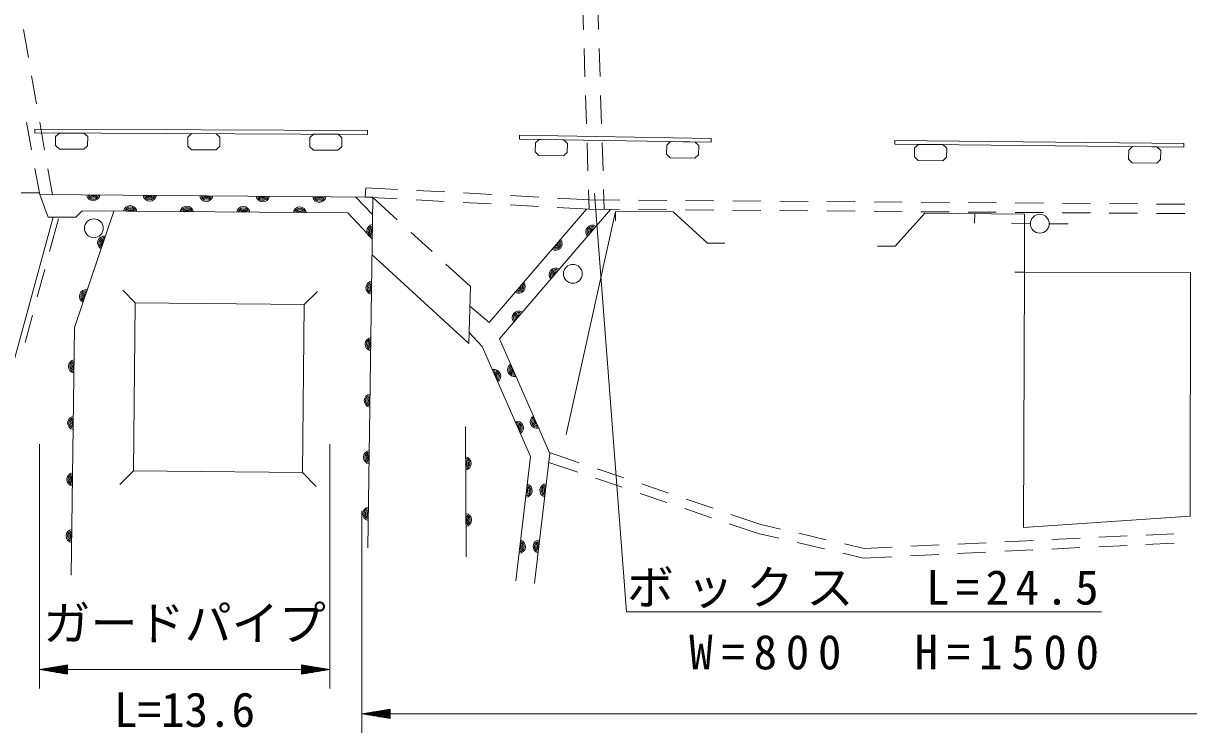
# Model space of a CAD drawing. Units: millimetres, scale not verified. Extents: x 40000 to 680000, y 20000 to 380000.
# Drawn here: x 438896 to 500755, y 249885 to 287538 of the extents above; entities that cross this region are included whole.
import ezdxf
from ezdxf.enums import TextEntityAlignment as Align

# ---------------------------------------------------------------- set-up
doc = ezdxf.new("R2010")
doc.units = ezdxf.units.MM
doc.header["$LTSCALE"] = 1000
for name, color, linetype, lineweight in [('M-BGD', 7, 'Continuous', 13), ('M-STR-HTXT', 7, 'Continuous', 13), ('M-STR-STRD', 7, 'Continuous', 13)]:
    doc.layers.add(name, color=color, linetype=linetype, lineweight=lineweight)
doc.styles.add('ＭＳ ゴシック', font='')
doc.styles.get('ＭＳ ゴシック').set_extended_font_data('MS Gothic')

msp = doc.modelspace()

# ---------------------------------------------------------------- linework, layer by layer
at = {"layer": 'M-BGD'}
for p, q in [((468584, 288698), (468631, 287199)), ((469384, 288708), (469432, 287209)), ((438909, 287208), (439167, 285731)), ((468663, 286200), (468710, 284700)), ((469463, 286209), (469510, 284710)), ((439338, 284745), (439596, 283268)), ((468742, 283701), (468789, 282202)), ((469542, 283711), (469589, 282211)), ((439063, 282291), (439332, 280815)), ((439767, 282283), (440025, 280805)), ((440612, 281529), (440610, 281046)), ((440813, 281714), (440612, 281529)), ((440813, 281714), (442115, 281708)), ((442115, 281708), (442314, 281522)), ((442314, 281522), (442312, 281039)), ((447627, 281499), (447625, 281016)), ((447828, 281684), (447627, 281499)), ((447828, 281684), (449130, 281678)), ((449130, 281678), (449329, 281492)), ((449329, 281492), (449327, 281009)), ((454099, 281471), (454097, 280988)), ((454300, 281656), (454099, 281471)), ((454300, 281656), (455602, 281651)), ((455602, 281651), (455801, 281464)), ((455801, 281464), (455799, 280981)), ((440809, 280860), (440610, 281046)), ((440809, 280860), (442111, 280854)), ((442111, 280854), (442312, 281039)), ((447824, 280830), (447625, 281016)), ((449126, 280824), (449327, 281009)), ((454296, 280802), (454097, 280988)), ((455598, 280796), (455799, 280981)), ((466077, 281195), (466069, 280712)), ((466280, 281377), (466077, 281195)), ((466280, 281377), (467582, 281355)), ((467582, 281355), (467779, 281166)), ((467779, 281166), (467771, 280683)), ((468821, 281202), (468868, 279703)), ((469621, 281212), (469668, 279713)), ((473046, 281077), (473038, 280594)), ((473249, 281259), (473046, 281077)), ((473249, 281259), (474551, 281237)), ((474551, 281237), (474748, 281048)), ((474748, 281048), (474739, 280565)), ((486208, 280928), (486203, 280445)), ((486410, 281112), (486208, 280928)), ((486410, 281112), (487712, 281098)), ((487712, 281098), (487910, 280910)), ((487910, 280910), (487905, 280427)), ((497772, 280991), (497570, 280808)), ((497772, 280991), (499073, 280978)), ((499073, 280978), (499271, 280790)), ((447824, 280830), (449126, 280824)), ((454296, 280802), (455598, 280796)), ((466266, 280523), (466069, 280712)), ((466266, 280523), (467568, 280501)), ((467568, 280501), (467771, 280683)), ((473234, 280405), (473038, 280594)), ((473234, 280405), (474536, 280382)), ((474536, 280382), (474739, 280565)), ((486401, 280257), (486203, 280445)), ((486401, 280257), (487703, 280243)), ((487703, 280243), (487905, 280427)), ((497570, 280808), (497564, 280325)), ((497762, 280137), (497564, 280325)), ((499064, 280123), (499266, 280307)), ((499271, 280790), (499266, 280307)), ((439512, 279832), (439766, 278443)), ((440197, 279820), (440437, 278438)), ((497762, 280137), (499064, 280123)), ((438779, 278538), (439748, 278536)), ((439766, 278443), (457451, 278312)), ((457074, 278814), (457047, 278315)), ((457074, 278814), (458767, 278723)), ((459766, 278669), (461263, 278587)), ((462262, 278533), (463760, 278452)), ((464758, 278398), (466256, 278317)), ((468900, 278703), (468932, 277671)), ((469700, 278713), (469733, 277665)), ((457438, 277392), (456533, 278319)), ((457047, 278315), (458746, 278223)), ((457451, 278312), (457184, 259698)), ((457451, 278293), (458746, 277108)), ((459744, 278169), (461242, 278088)), ((462241, 278034), (463738, 277953)), ((464737, 277899), (466235, 277817)), ((467233, 277763), (468932, 277671)), ((467255, 278263), (468948, 278171)), ((468948, 278171), (470553, 278159)), ((471553, 278152), (473053, 278141)), ((474053, 278133), (475553, 278122)), ((476553, 278115), (478053, 278103)), ((479053, 278096), (480553, 278085)), ((481553, 278077), (483052, 278066)), ((484052, 278059), (485552, 278048)), ((486552, 278040), (488052, 278029)), ((489052, 278022), (490552, 278010)), ((491552, 278003), (493052, 277992)), ((494052, 277984), (495552, 277973)), ((496552, 277966), (498052, 277955)), ((499052, 277947), (500552, 277936)), ((440476, 277245), (437976, 268025)), ((440766, 277167), (440294, 275427)), ((470060, 277663), (464168, 270790)), ((467719, 265706), (470329, 277555)), ((468932, 277671), (470543, 277659)), ((470329, 277555), (470325, 277055)), ((471543, 277652), (473043, 277641)), ((474043, 277633), (475543, 277622)), ((476543, 277615), (478043, 277603)), ((479043, 277596), (480543, 277585)), ((481543, 277577), (483043, 277566)), ((484043, 277559), (485543, 277548)), ((486542, 277540), (488042, 277529)), ((489042, 277522), (490542, 277511)), ((489398, 277436), (489393, 276936)), ((491542, 277503), (493042, 277492)), ((494042, 277484), (495542, 277473)), ((496542, 277466), (498042, 277455)), ((499042, 277447), (500542, 277436)), ((492352, 276911), (491352, 276927)), ((493352, 276897), (494352, 276886)), ((459484, 276433), (460591, 275421)), ((457407, 275243), (462542, 270547)), ((461329, 274746), (462625, 273561)), ((440032, 274462), (439640, 273014)), ((492034, 274327), (491534, 274329)), ((462625, 273561), (462542, 270547)), ((444187, 273369), (444841, 272704)), ((454508, 273305), (453800, 272614)), ((439378, 272049), (438986, 270601)), ((462396, 259215), (462367, 266139)), ((465033, 257944), (465821, 264538)), ((466792, 264235), (468323, 263714)), ((466825, 264752), (468408, 264213)), ((444751, 263785), (444011, 263063)), ((453710, 263694), (454445, 262948)), ((469355, 263891), (470775, 263408)), ((469270, 263392), (470690, 262909)), ((471722, 263086), (473142, 262603)), ((471636, 262587), (473057, 262103)), ((474003, 261781), (475423, 261298)), ((474088, 262281), (475508, 261798)), ((476455, 261475), (478038, 260937)), ((476370, 260976), (477901, 260455)), ((477901, 260455), (478991, 260202)), ((478038, 260937), (479083, 260694)), ((480057, 260468), (481518, 260128)), ((498492, 260374), (499962, 260445)), ((479965, 259976), (481426, 259636)), ((482492, 259902), (483536, 259659)), ((486006, 259777), (487504, 259849)), ((488503, 259896), (490001, 259968)), ((491000, 260016), (492498, 260088)), ((493497, 260135), (494996, 260207)), ((495984, 259754), (497482, 259825)), ((495994, 260255), (497493, 260326)), ((498481, 259873), (499986, 259945)), ((482400, 259409), (483490, 259156)), ((483490, 259156), (484996, 259228)), ((483536, 259659), (485007, 259729)), ((485995, 259276), (487493, 259347)), ((488492, 259395), (489990, 259467)), ((490989, 259515), (492488, 259586)), ((493486, 259634), (494985, 259706))]:
    msp.add_line(p, q, dxfattribs=at)
for points in [[(442015, 277579), (441690, 277241), (440222, 277246), (439766, 278443)], [(443702, 277566), (441618, 271399), (441437, 258250)], [(457419, 276106), (456130, 277474), (442015, 277579)], [(462597, 272530), (463624, 271656), (468786, 277679)], [(470329, 277555), (473390, 277531), (475216, 275862), (476138, 275862)], [(484239, 275708), (485177, 275708), (486752, 277459), (492044, 277412), (492034, 274327)], [(465821, 264538), (463249, 270385), (462558, 271127)], [(464168, 270790), (466848, 264700), (466026, 257825)]]:
    msp.add_lwpolyline(points, dxfattribs=at)
for points in [[(492034, 274327), (500849, 274304), (500826, 261379), (491988, 260783)], [(444751, 263785), (453710, 263694), (453800, 272614), (444841, 272704)]]:
    msp.add_lwpolyline(points, close=True, dxfattribs=at)
for centre in [(442641, 276660), (492852, 276902), (468064, 274242)]:
    msp.add_circle(centre, 500, dxfattribs=at)
for centre, radius, start, end in [((442609, 278476), 354, 188.37216, 350.77734), ((442609, 278476), 283, 190.5962, 348.5533), ((442609, 278476), 212, 194.34252, 344.80697), ((442609, 278476), 142, 202.05425, 337.09524), ((442609, 278476), 100, 212.37192, 326.77758), ((442609, 278476), 100, 212.37192, 326.77758), ((445609, 278454), 354, 188.37216, 350.77734), ((445609, 278454), 283, 190.5962, 348.5533), ((445609, 278454), 212, 194.34252, 344.80697), ((445609, 278454), 142, 202.05425, 337.09524), ((445609, 278454), 100, 212.37192, 326.77758), ((445609, 278454), 100, 212.37192, 326.77758), ((448609, 278432), 354, 188.37216, 350.77734), ((448609, 278432), 283, 190.5962, 348.5533), ((448609, 278432), 212, 194.34252, 344.80697), ((448609, 278432), 142, 202.05425, 337.09524), ((448609, 278432), 100, 212.37192, 326.77758), ((448609, 278432), 100, 212.37192, 326.77758), ((444572, 277506), 354, 8.37216, 170.77734), ((444572, 277506), 283, 10.5962, 168.5533), ((447572, 277483), 354, 8.37216, 170.77734), ((447572, 277483), 283, 10.5962, 168.5533), ((450572, 277461), 354, 8.37216, 170.77734), ((451608, 278410), 354, 188.37216, 350.77734), ((451608, 278410), 283, 190.5962, 348.5533), ((451608, 278410), 212, 194.34252, 344.80697), ((451608, 278410), 142, 202.05425, 337.09524), ((451608, 278410), 100, 212.37192, 326.77758), ((451608, 278410), 100, 212.37192, 326.77758), ((453572, 277439), 354, 8.37216, 170.77734), ((454608, 278387), 354, 188.37216, 350.77734), ((454608, 278387), 283, 190.5962, 348.5533), ((454608, 278387), 212, 194.34252, 344.80697), ((454608, 278387), 142, 202.05425, 337.09524), ((454608, 278387), 100, 212.37192, 326.77758), ((454608, 278387), 100, 212.37192, 326.77758), ((444572, 277506), 212, 14.34252, 164.80697), ((444572, 277506), 142, 22.05425, 157.09524), ((444572, 277506), 100, 32.37192, 146.77758), ((444572, 277506), 100, 32.37192, 146.77758), ((447572, 277483), 212, 14.34252, 164.80697), ((447572, 277483), 142, 22.05425, 157.09524), ((447572, 277483), 100, 32.37192, 146.77758), ((447572, 277483), 100, 32.37192, 146.77758), ((450572, 277461), 283, 10.5962, 168.5533), ((450572, 277461), 212, 14.34252, 164.80697), ((450572, 277461), 142, 22.05425, 157.09524), ((450572, 277461), 100, 32.37192, 146.77758), ((450572, 277461), 100, 32.37192, 146.77758), ((453572, 277439), 283, 10.5962, 168.5533), ((453572, 277439), 212, 14.34252, 164.80697), ((453572, 277439), 142, 22.05425, 157.09524), ((453572, 277439), 100, 32.37192, 146.77758), ((453572, 277439), 100, 32.37192, 146.77758), ((457479, 276504), 354, 97.97502, 260.3802), ((457479, 276504), 283, 100.19906, 258.15616), ((457479, 276504), 212, 103.94538, 254.40983), ((457479, 276504), 142, 111.65711, 246.6981), ((457479, 276504), 100, 121.97478, 236.38044), ((457479, 276504), 100, 121.97478, 236.38044), ((469107, 276469), 354, 58.19711, 220.60229), ((469107, 276469), 283, 60.42115, 218.37825), ((469107, 276469), 212, 64.16748, 214.63192), ((469107, 276469), 142, 71.87921, 206.92019), ((469107, 276469), 100, 82.19687, 196.60253), ((469107, 276469), 100, 82.19687, 196.60253), ((443191, 275886), 354, 80.12645, 242.53163), ((443191, 275886), 283, 82.35049, 240.30759), ((443191, 275886), 212, 86.09681, 236.56126), ((443191, 275886), 142, 93.80854, 228.84953), ((443191, 275886), 100, 104.1262, 218.53187), ((443191, 275886), 100, 104.1262, 218.53187), ((467140, 275842), 354, 238.19711, 40.60229), ((467140, 275842), 283, 240.42115, 38.37825), ((467140, 275842), 212, 244.16748, 34.63192), ((467140, 275842), 142, 251.87921, 26.92019), ((467140, 275842), 100, 262.19687, 16.60253), ((467140, 275842), 100, 262.19687, 16.60253), ((467155, 274191), 354, 58.19711, 220.60229), ((467155, 274191), 283, 60.42115, 218.37825), ((467155, 274191), 212, 64.16748, 214.63192), ((467155, 274191), 142, 71.87921, 206.92019), ((467155, 274191), 100, 82.19687, 196.60253), ((467155, 274191), 100, 82.19687, 196.60253), ((457436, 273504), 354, 97.97502, 260.3802), ((457436, 273504), 283, 100.19906, 258.15616), ((457436, 273504), 212, 103.94538, 254.40983), ((457436, 273504), 142, 111.65711, 246.6981), ((457436, 273504), 100, 121.97478, 236.38044), ((457436, 273504), 100, 121.97478, 236.38044), ((465188, 273564), 354, 238.19711, 40.60229), ((465188, 273564), 283, 240.42115, 38.37825), ((465188, 273564), 212, 244.16748, 34.63192), ((465188, 273564), 142, 251.87921, 26.92019), ((465188, 273564), 100, 262.19687, 16.60253), ((465188, 273564), 100, 262.19687, 16.60253), ((442231, 273044), 354, 80.12645, 242.53163), ((442231, 273044), 283, 82.35049, 240.30759), ((442231, 273044), 212, 86.09681, 236.56126), ((442231, 273044), 142, 93.80854, 228.84953), ((442231, 273044), 100, 104.1262, 218.53187), ((442231, 273044), 100, 104.1262, 218.53187), ((465203, 271913), 354, 58.19711, 220.60229), ((465203, 271913), 283, 60.42115, 218.37825), ((465203, 271913), 212, 64.16748, 214.63192), ((465203, 271913), 142, 71.87921, 206.92019), ((465203, 271913), 100, 82.19687, 196.60253), ((465203, 271913), 100, 82.19687, 196.60253), ((457393, 270504), 354, 97.97502, 260.3802), ((457393, 270504), 283, 100.19906, 258.15616), ((457393, 270504), 212, 103.94538, 254.40983), ((457393, 270504), 142, 111.65711, 246.6981), ((457393, 270504), 100, 121.97478, 236.38044), ((457393, 270504), 100, 121.97478, 236.38044), ((441643, 269323), 354, 98.01079, 260.41597), ((441643, 269323), 283, 100.23483, 258.19193), ((441643, 269323), 212, 103.98116, 254.4456), ((441643, 269323), 142, 111.69289, 246.73387), ((441643, 269323), 100, 122.01055, 236.41621), ((441643, 269323), 100, 122.01055, 236.41621), ((463882, 268813), 354, 302.54354, 104.94872), ((463882, 268813), 283, 304.76758, 102.72468), ((464954, 269139), 354, 122.54354, 284.94872), ((464954, 269139), 283, 124.76758, 282.72468), ((464954, 269139), 212, 128.5139, 278.97835), ((464954, 269139), 142, 136.22563, 271.26662), ((464954, 269139), 100, 146.5433, 260.94896), ((464954, 269139), 100, 146.5433, 260.94896), ((463882, 268813), 212, 308.5139, 98.97835), ((463882, 268813), 142, 316.22563, 91.26662), ((463882, 268813), 100, 326.5433, 80.94896), ((463882, 268813), 100, 326.5433, 80.94896), ((457350, 267505), 354, 97.97502, 260.3802), ((457350, 267505), 283, 100.19906, 258.15616), ((457350, 267505), 212, 103.94538, 254.40983), ((457350, 267505), 142, 111.65711, 246.6981), ((457350, 267505), 100, 121.97478, 236.38044), ((457350, 267505), 100, 121.97478, 236.38044), ((441602, 266324), 354, 98.01079, 260.41597), ((466162, 266393), 354, 122.54354, 284.94872), ((466162, 266393), 283, 124.76758, 282.72468), ((441602, 266324), 283, 100.23483, 258.19193), ((441602, 266324), 212, 103.98116, 254.4456), ((441602, 266324), 142, 111.69289, 246.73387), ((441602, 266324), 100, 122.01055, 236.41621), ((441602, 266324), 100, 122.01055, 236.41621), ((465090, 266067), 354, 302.54354, 104.94872), ((465090, 266067), 283, 304.76758, 102.72468), ((465090, 266067), 212, 308.5139, 98.97835), ((465090, 266067), 142, 316.22563, 91.26662), ((465090, 266067), 100, 326.5433, 80.94896), ((465090, 266067), 100, 326.5433, 80.94896), ((466162, 266393), 212, 128.5139, 278.97835), ((466162, 266393), 142, 136.22563, 271.26662), ((466162, 266393), 100, 146.5433, 260.94896), ((466162, 266393), 100, 146.5433, 260.94896), ((457307, 264505), 354, 97.97502, 260.3802), ((457307, 264505), 283, 100.19906, 258.15616), ((457307, 264505), 212, 103.94538, 254.40983), ((457307, 264505), 142, 111.65711, 246.6981), ((457307, 264505), 100, 121.97478, 236.38044), ((457307, 264505), 100, 121.97478, 236.38044), ((462321, 264176), 354, 279.04122, 81.4464), ((462321, 264176), 283, 281.26526, 79.22236), ((462321, 264176), 212, 285.01159, 75.47603), ((462321, 264176), 142, 292.72332, 67.7643), ((462321, 264176), 100, 303.04098, 57.44664), ((462321, 264176), 100, 303.04098, 57.44664), ((441561, 263324), 354, 98.01079, 260.41597), ((441561, 263324), 283, 100.23483, 258.19193), ((441561, 263324), 212, 103.98116, 254.4456), ((441561, 263324), 142, 111.69289, 246.73387), ((441561, 263324), 100, 122.01055, 236.41621), ((441561, 263324), 100, 122.01055, 236.41621), ((465552, 262737), 354, 271.97992, 74.3851), ((465552, 262737), 283, 274.20396, 72.16106), ((465552, 262737), 212, 277.95029, 68.41474), ((466669, 262745), 354, 91.97992, 254.3851), ((466669, 262745), 283, 94.20396, 252.16106), ((466669, 262745), 212, 97.95029, 248.41474), ((465552, 262737), 142, 285.66202, 60.70301), ((465552, 262737), 100, 295.97968, 50.38534), ((465552, 262737), 100, 295.97968, 50.38534), ((466669, 262745), 142, 105.66202, 240.70301), ((466669, 262745), 100, 115.97968, 230.38534), ((466669, 262745), 100, 115.97968, 230.38534), ((457264, 261505), 354, 97.97502, 260.3802), ((457264, 261505), 283, 100.19906, 258.15616), ((457264, 261505), 212, 103.94538, 254.40983), ((457264, 261505), 142, 111.65711, 246.6981), ((457264, 261505), 100, 121.97478, 236.38044), ((457264, 261505), 100, 121.97478, 236.38044), ((462334, 261177), 354, 279.04122, 81.4464), ((462334, 261177), 283, 281.26526, 79.22236), ((462334, 261177), 212, 285.01159, 75.47603), ((462334, 261177), 142, 292.72332, 67.7643), ((462334, 261177), 100, 303.04098, 57.44664), ((462334, 261177), 100, 303.04098, 57.44664), ((441520, 260324), 354, 98.01079, 260.41597), ((441520, 260324), 283, 100.23483, 258.19193), ((441520, 260324), 212, 103.98116, 254.4456), ((441520, 260324), 142, 111.69289, 246.73387), ((441520, 260324), 100, 122.01055, 236.41621), ((441520, 260324), 100, 122.01055, 236.41621), ((465195, 259758), 354, 271.97992, 74.3851), ((465195, 259758), 283, 274.20396, 72.16106), ((465195, 259758), 212, 277.95029, 68.41474), ((465195, 259758), 142, 285.66202, 60.70301), ((465195, 259758), 100, 295.97968, 50.38534), ((465195, 259758), 100, 295.97968, 50.38534), ((466313, 259766), 354, 91.97992, 254.3851), ((466313, 259766), 283, 94.20396, 252.16106), ((466313, 259766), 212, 97.95029, 248.41474), ((466313, 259766), 142, 105.66202, 240.70301), ((466313, 259766), 100, 115.97968, 230.38534), ((466313, 259766), 100, 115.97968, 230.38534)]:
    msp.add_arc(centre, radius, start, end, dxfattribs=at)
at = {"layer": 'M-STR-HTXT'}
for p, q in [((439749, 265201), (439749, 252235)), ((455162, 265201), (455162, 252235)), ((456871, 261657), (456871, 249885)), ((439749, 253235), (441249, 253485)), ((439749, 253235), (441249, 252985)), ((439749, 253235), (441249, 253235)), ((441249, 253285), (440049, 253285)), ((441249, 253185), (440049, 253185)), ((440349, 253335), (441249, 253335)), ((440349, 253135), (441249, 253135)), ((441249, 253385), (440649, 253385)), ((441249, 253085), (440649, 253085)), ((440949, 253435), (441249, 253435)), ((440949, 253035), (441249, 253035)), ((441249, 252985), (441249, 253485)), ((441249, 253235), (453662, 253235)), ((455162, 253235), (453662, 253485)), ((453662, 253485), (453662, 252985)), ((453962, 253435), (453662, 253435)), ((453662, 253385), (454262, 253385)), ((454562, 253335), (453662, 253335)), ((453662, 253285), (454862, 253285)), ((455162, 253235), (453662, 252985)), ((455162, 253235), (453662, 253235)), ((453662, 253185), (454862, 253185)), ((454562, 253135), (453662, 253135)), ((453662, 253085), (454262, 253085)), ((453962, 253035), (453662, 253035)), ((456871, 250885), (458371, 251135)), ((456871, 250885), (458371, 250635)), ((456871, 250885), (458371, 250885)), ((458371, 250935), (457171, 250935)), ((458371, 250835), (457171, 250835)), ((457471, 250985), (458371, 250985)), ((457471, 250785), (458371, 250785)), ((458371, 251035), (457771, 251035)), ((458371, 250735), (457771, 250735)), ((458071, 251085), (458371, 251085)), ((458071, 250685), (458371, 250685)), ((458371, 250635), (458371, 251135)), ((458371, 250885), (565610, 250885))]:
    msp.add_line(p, q, dxfattribs=at)
msp.add_lwpolyline([(469211, 278527), (470921, 256296), (496121, 256296)], dxfattribs=at)
at = {"layer": 'M-STR-STRD'}
for p, q in [((439505, 281920), (439504, 281720)), ((439504, 281720), (457173, 281644)), ((439505, 281920), (457174, 281844)), ((457174, 281844), (457173, 281644)), ((465240, 281595), (465237, 281395)), ((465240, 281595), (475405, 281422)), ((465237, 281395), (475401, 281222)), ((475405, 281422), (475401, 281222)), ((485158, 281325), (485156, 281125)), ((485156, 281125), (500489, 280963)), ((485158, 281325), (500491, 281163)), ((500491, 281163), (500489, 280963))]:
    msp.add_line(p, q, dxfattribs=at)

# ---------------------------------------------------------------- texts
at = {"layer": 'M-STR-HTXT', "style": 'ＭＳ ゴシック'}
for s, p in [('ガードパイプ', (447456, 254235)), ('L=13.6', (447456, 249643))]:
    msp.add_text(s, height=1833, dxfattribs=at).set_placement(p, align=Align.BOTTOM_CENTER)
at = {"layer": 'M-STR-HTXT', "char_height": 1833, "attachment_point": 8, "style": 'ＭＳ ゴシック'}
for s, insert in [('\\T1.27;ボックス\u3000L=24.5', (483621, 256496)), ('\\T1.37;W=800\u3000H=1500', (485350, 253217))]:
    msp.add_mtext(s, dxfattribs=dict(at, insert=insert))

doc.saveas('drawing.dxf')
